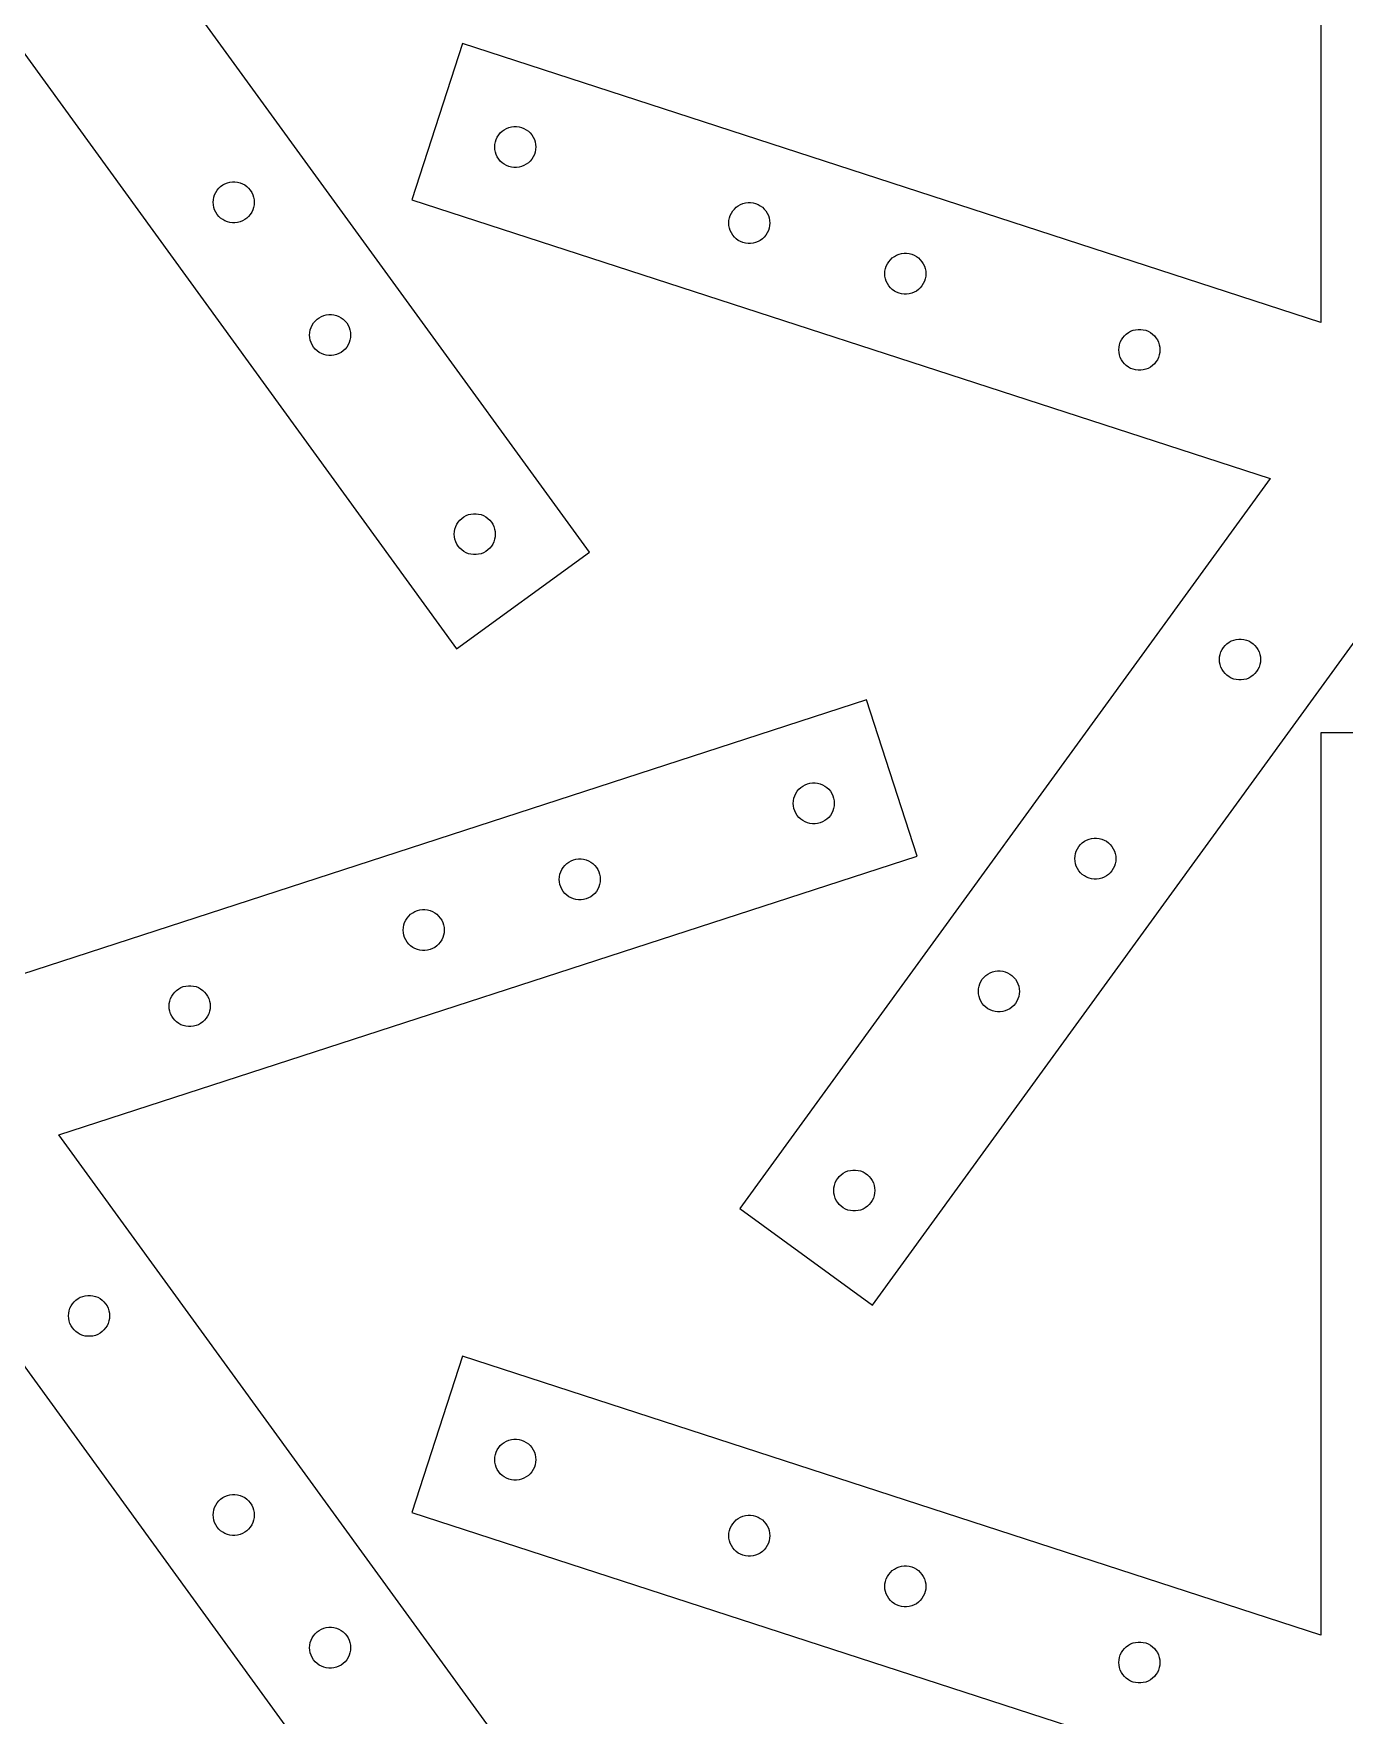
# Model space of a CAD drawing. Header units: metres. Extents: x 19 to 981, y 14 to 964.
# Drawn here: x 693.1 to 852.9, y 204 to 409 of the extents above; entities that cross this region are included whole.
import ezdxf

# ---------------------------------------------------------------- set-up
doc = ezdxf.new("R2010")
doc.units = ezdxf.units.M

msp = doc.modelspace()

# ---------------------------------------------------------------- linework, layer by layer
for p, q in [((850, 483.764), (850, 373.764)), ((760.837, 345.751), (696.18, 434.743)), ((680, 422.987), (744.656, 333.995)), ((745.384, 407.756), (739.203, 388.735)), ((850, 373.764), (745.384, 407.756)), ((749.324, 395.468), (749.383, 395.777)), ((749.383, 395.777), (749.48, 396.075)), ((749.48, 396.075), (749.613, 396.359)), ((749.613, 396.359), (749.782, 396.624)), ((749.782, 396.624), (749.982, 396.866)), ((749.982, 396.866), (750.211, 397.081)), ((750.211, 397.081), (750.465, 397.266)), ((750.465, 397.266), (750.74, 397.417)), ((750.74, 397.417), (751.032, 397.533)), ((751.032, 397.533), (751.336, 397.611)), ((751.336, 397.611), (751.647, 397.65)), ((751.647, 397.65), (751.961, 397.65)), ((751.961, 397.65), (752.273, 397.611)), ((752.273, 397.611), (752.577, 397.533)), ((752.577, 397.533), (752.869, 397.417)), ((752.869, 397.417), (753.144, 397.266)), ((753.144, 397.266), (753.398, 397.081)), ((753.398, 397.081), (753.627, 396.866)), ((753.627, 396.866), (753.827, 396.624)), ((753.827, 396.624), (753.995, 396.359)), ((753.995, 396.359), (754.129, 396.075)), ((754.129, 396.075), (754.226, 395.777)), ((754.226, 395.777), (754.284, 395.468)), ((749.304, 395.155), (749.324, 395.468)), ((749.324, 394.842), (749.304, 395.155)), ((749.383, 394.533), (749.324, 394.842)), ((749.48, 394.235), (749.383, 394.533)), ((749.613, 393.951), (749.48, 394.235)), ((749.782, 393.685), (749.613, 393.951)), ((749.982, 393.444), (749.782, 393.685)), ((753.827, 393.685), (753.627, 393.444)), ((753.995, 393.951), (753.827, 393.685)), ((754.129, 394.235), (753.995, 393.951)), ((754.226, 394.533), (754.129, 394.235)), ((754.284, 394.842), (754.226, 394.533)), ((754.284, 395.468), (754.304, 395.155)), ((754.304, 395.155), (754.284, 394.842)), ((750.211, 393.229), (749.982, 393.444)), ((750.465, 393.044), (750.211, 393.229)), ((750.74, 392.893), (750.465, 393.044)), ((751.032, 392.777), (750.74, 392.893)), ((751.336, 392.699), (751.032, 392.777)), ((751.647, 392.66), (751.336, 392.699)), ((751.961, 392.66), (751.647, 392.66)), ((752.273, 392.699), (751.961, 392.66)), ((752.577, 392.777), (752.273, 392.699)), ((752.869, 392.893), (752.577, 392.777)), ((753.144, 393.044), (752.869, 392.893)), ((753.398, 393.229), (753.144, 393.044)), ((753.627, 393.444), (753.398, 393.229)), ((715.155, 389.334), (715.289, 389.618)), ((715.289, 389.618), (715.457, 389.883)), ((715.457, 389.883), (715.657, 390.125)), ((715.657, 390.125), (715.886, 390.34)), ((715.886, 390.34), (716.14, 390.525)), ((716.14, 390.525), (716.415, 390.676)), ((716.415, 390.676), (716.707, 390.792)), ((716.707, 390.792), (717.011, 390.87)), ((717.011, 390.87), (717.322, 390.909)), ((717.322, 390.909), (717.636, 390.909)), ((717.636, 390.909), (717.948, 390.87)), ((717.948, 390.87), (718.252, 390.792)), ((718.252, 390.792), (718.544, 390.676)), ((718.544, 390.676), (718.819, 390.525)), ((718.819, 390.525), (719.073, 390.34)), ((719.073, 390.34), (719.302, 390.125)), ((719.302, 390.125), (719.502, 389.883)), ((719.502, 389.883), (719.67, 389.618)), ((719.67, 389.618), (719.804, 389.334)), ((714.979, 388.414), (714.999, 388.727)), ((714.999, 388.101), (714.979, 388.414)), ((714.999, 388.727), (715.058, 389.036)), ((715.058, 387.792), (714.999, 388.101)), ((715.058, 389.036), (715.155, 389.334)), ((715.155, 387.494), (715.058, 387.792)), ((715.289, 387.21), (715.155, 387.494)), ((719.804, 387.494), (719.67, 387.21)), ((719.804, 389.334), (719.901, 389.036)), ((719.901, 387.792), (719.804, 387.494)), ((719.901, 389.036), (719.96, 388.727)), ((719.96, 388.101), (719.901, 387.792)), ((719.96, 388.727), (719.979, 388.414)), ((719.979, 388.414), (719.96, 388.101)), ((739.203, 388.735), (843.82, 354.743)), ((778.313, 387.354), (778.513, 387.596)), ((778.513, 387.596), (778.742, 387.811)), ((778.742, 387.811), (778.996, 387.995)), ((778.996, 387.995), (779.271, 388.146)), ((779.271, 388.146), (779.563, 388.262)), ((779.563, 388.262), (779.867, 388.34)), ((779.867, 388.34), (780.179, 388.379)), ((780.179, 388.379), (780.493, 388.379)), ((780.493, 388.379), (780.804, 388.34)), ((780.804, 388.34), (781.108, 388.262)), ((781.108, 388.262), (781.4, 388.146)), ((781.4, 388.146), (781.675, 387.995)), ((781.675, 387.995), (781.929, 387.811)), ((781.929, 387.811), (782.158, 387.596)), ((782.158, 387.596), (782.358, 387.354)), ((715.457, 386.945), (715.289, 387.21)), ((715.657, 386.703), (715.457, 386.945)), ((715.886, 386.488), (715.657, 386.703)), ((716.14, 386.303), (715.886, 386.488)), ((716.415, 386.152), (716.14, 386.303)), ((716.707, 386.036), (716.415, 386.152)), ((717.011, 385.958), (716.707, 386.036)), ((717.322, 385.919), (717.011, 385.958)), ((717.636, 385.919), (717.322, 385.919)), ((717.948, 385.958), (717.636, 385.919)), ((718.252, 386.036), (717.948, 385.958)), ((718.544, 386.152), (718.252, 386.036)), ((718.819, 386.303), (718.544, 386.152)), ((719.073, 386.488), (718.819, 386.303)), ((719.302, 386.703), (719.073, 386.488)), ((719.502, 386.945), (719.302, 386.703)), ((719.67, 387.21), (719.502, 386.945)), ((777.836, 385.884), (777.856, 386.198)), ((777.856, 385.571), (777.836, 385.884)), ((777.856, 386.198), (777.914, 386.506)), ((777.914, 385.263), (777.856, 385.571)), ((777.914, 386.506), (778.011, 386.805)), ((778.011, 386.805), (778.145, 387.089)), ((778.145, 387.089), (778.313, 387.354)), ((782.358, 387.354), (782.527, 387.089)), ((782.527, 387.089), (782.66, 386.805)), ((782.66, 386.805), (782.757, 386.506)), ((782.757, 386.506), (782.816, 386.198)), ((782.816, 385.571), (782.757, 385.263)), ((782.816, 386.198), (782.836, 385.884)), ((782.836, 385.884), (782.816, 385.571)), ((778.011, 384.964), (777.914, 385.263)), ((778.145, 384.68), (778.011, 384.964)), ((778.313, 384.415), (778.145, 384.68)), ((778.513, 384.173), (778.313, 384.415)), ((778.742, 383.958), (778.513, 384.173)), ((778.996, 383.774), (778.742, 383.958)), ((779.271, 383.622), (778.996, 383.774)), ((779.563, 383.507), (779.271, 383.622)), ((779.867, 383.429), (779.563, 383.507)), ((780.179, 383.389), (779.867, 383.429)), ((780.493, 383.389), (780.179, 383.389)), ((780.804, 383.429), (780.493, 383.389)), ((781.108, 383.507), (780.804, 383.429)), ((781.4, 383.622), (781.108, 383.507)), ((781.675, 383.774), (781.4, 383.622)), ((781.929, 383.958), (781.675, 383.774)), ((782.158, 384.173), (781.929, 383.958)), ((782.358, 384.415), (782.158, 384.173)), ((782.527, 384.68), (782.358, 384.415)), ((782.66, 384.964), (782.527, 384.68)), ((782.757, 385.263), (782.66, 384.964)), ((797.334, 381.174), (797.535, 381.415)), ((797.535, 381.415), (797.763, 381.63)), ((797.763, 381.63), (798.017, 381.815)), ((798.017, 381.815), (798.293, 381.966)), ((798.293, 381.966), (798.584, 382.082)), ((798.584, 382.082), (798.889, 382.16)), ((798.889, 382.16), (799.2, 382.199)), ((799.2, 382.199), (799.514, 382.199)), ((799.514, 382.199), (799.825, 382.16)), ((799.825, 382.16), (800.13, 382.082)), ((800.13, 382.082), (800.421, 381.966)), ((800.421, 381.966), (800.697, 381.815)), ((800.697, 381.815), (800.951, 381.63)), ((800.951, 381.63), (801.179, 381.415)), ((801.179, 381.415), (801.38, 381.174)), ((796.857, 379.704), (796.877, 380.017)), ((796.877, 379.391), (796.857, 379.704)), ((796.877, 380.017), (796.936, 380.326)), ((796.936, 379.082), (796.877, 379.391)), ((796.936, 380.326), (797.033, 380.624)), ((797.033, 380.624), (797.166, 380.908)), ((797.166, 380.908), (797.334, 381.174)), ((801.38, 381.174), (801.548, 380.908)), ((801.548, 380.908), (801.681, 380.624)), ((801.681, 380.624), (801.778, 380.326)), ((801.778, 380.326), (801.837, 380.017)), ((801.837, 379.391), (801.778, 379.082)), ((801.837, 380.017), (801.857, 379.704)), ((801.857, 379.704), (801.837, 379.391)), ((797.033, 378.784), (796.936, 379.082)), ((797.166, 378.5), (797.033, 378.784)), ((797.334, 378.235), (797.166, 378.5)), ((797.535, 377.993), (797.334, 378.235)), ((797.763, 377.778), (797.535, 377.993)), ((798.017, 377.593), (797.763, 377.778)), ((798.293, 377.442), (798.017, 377.593)), ((798.584, 377.326), (798.293, 377.442)), ((798.889, 377.248), (798.584, 377.326)), ((799.2, 377.209), (798.889, 377.248)), ((799.514, 377.209), (799.2, 377.209)), ((799.825, 377.248), (799.514, 377.209)), ((800.13, 377.326), (799.825, 377.248)), ((800.421, 377.442), (800.13, 377.326)), ((800.697, 377.593), (800.421, 377.442)), ((800.951, 377.778), (800.697, 377.593)), ((801.179, 377.993), (800.951, 377.778)), ((801.38, 378.235), (801.179, 377.993)), ((801.548, 378.5), (801.38, 378.235)), ((801.681, 378.784), (801.548, 378.5)), ((801.778, 379.082), (801.681, 378.784)), ((726.814, 372.855), (726.911, 373.154)), ((726.911, 373.154), (727.044, 373.438)), ((727.044, 373.438), (727.213, 373.703)), ((727.213, 373.703), (727.413, 373.945)), ((727.413, 373.945), (727.642, 374.16)), ((727.642, 374.16), (727.896, 374.344)), ((727.896, 374.344), (728.171, 374.496)), ((728.171, 374.496), (728.463, 374.611)), ((728.463, 374.611), (728.767, 374.689)), ((728.767, 374.689), (729.078, 374.729)), ((729.078, 374.729), (729.392, 374.729)), ((729.392, 374.729), (729.704, 374.689)), ((729.704, 374.689), (730.008, 374.611)), ((730.008, 374.611), (730.3, 374.496)), ((730.3, 374.496), (730.575, 374.344)), ((730.575, 374.344), (730.829, 374.16)), ((730.829, 374.16), (731.058, 373.945)), ((731.058, 373.945), (731.258, 373.703)), ((731.258, 373.703), (731.426, 373.438)), ((731.426, 373.438), (731.56, 373.154)), ((731.56, 373.154), (731.657, 372.855)), ((726.735, 372.234), (726.755, 372.547)), ((726.755, 371.92), (726.735, 372.234)), ((726.755, 372.547), (726.814, 372.855)), ((726.814, 371.612), (726.755, 371.92)), ((726.911, 371.313), (726.814, 371.612)), ((727.044, 371.029), (726.911, 371.313)), ((727.213, 370.764), (727.044, 371.029)), ((731.426, 371.029), (731.258, 370.764)), ((731.56, 371.313), (731.426, 371.029)), ((731.657, 371.612), (731.56, 371.313)), ((731.657, 372.855), (731.715, 372.547)), ((731.715, 371.92), (731.657, 371.612)), ((731.715, 372.547), (731.735, 372.234)), ((731.735, 372.234), (731.715, 371.92)), ((825.408, 370.747), (825.467, 371.055)), ((825.467, 371.055), (825.564, 371.354)), ((825.564, 371.354), (825.698, 371.638)), ((825.698, 371.638), (825.866, 371.903)), ((825.866, 371.903), (826.066, 372.145)), ((826.066, 372.145), (826.295, 372.36)), ((826.295, 372.36), (826.549, 372.544)), ((826.549, 372.544), (826.824, 372.696)), ((826.824, 372.696), (827.116, 372.811)), ((827.116, 372.811), (827.42, 372.889)), ((827.42, 372.889), (827.732, 372.929)), ((827.732, 372.929), (828.046, 372.929)), ((828.046, 372.929), (828.357, 372.889)), ((828.357, 372.889), (828.661, 372.811)), ((828.661, 372.811), (828.953, 372.696)), ((828.953, 372.696), (829.228, 372.544)), ((829.228, 372.544), (829.482, 372.36)), ((829.482, 372.36), (829.711, 372.145)), ((829.711, 372.145), (829.911, 371.903)), ((829.911, 371.903), (830.079, 371.638)), ((830.079, 371.638), (830.213, 371.354)), ((830.213, 371.354), (830.31, 371.055)), ((830.31, 371.055), (830.369, 370.747)), ((727.413, 370.522), (727.213, 370.764)), ((727.642, 370.307), (727.413, 370.522)), ((727.896, 370.123), (727.642, 370.307)), ((728.171, 369.972), (727.896, 370.123)), ((728.463, 369.856), (728.171, 369.972)), ((728.767, 369.778), (728.463, 369.856)), ((729.078, 369.739), (728.767, 369.778)), ((729.392, 369.739), (729.078, 369.739)), ((729.704, 369.778), (729.392, 369.739)), ((730.008, 369.856), (729.704, 369.778)), ((730.3, 369.972), (730.008, 369.856)), ((730.575, 370.123), (730.3, 369.972)), ((730.829, 370.307), (730.575, 370.123)), ((731.058, 370.522), (730.829, 370.307)), ((731.258, 370.764), (731.058, 370.522)), ((825.389, 370.434), (825.408, 370.747)), ((825.408, 370.12), (825.389, 370.434)), ((825.467, 369.812), (825.408, 370.12)), ((825.564, 369.513), (825.467, 369.812)), ((825.698, 369.229), (825.564, 369.513)), ((825.866, 368.964), (825.698, 369.229)), ((830.079, 369.229), (829.911, 368.964)), ((830.213, 369.513), (830.079, 369.229)), ((830.31, 369.812), (830.213, 369.513)), ((830.369, 370.12), (830.31, 369.812)), ((830.369, 370.747), (830.389, 370.434)), ((830.389, 370.434), (830.369, 370.12)), ((826.066, 368.722), (825.866, 368.964)), ((826.295, 368.507), (826.066, 368.722)), ((826.549, 368.323), (826.295, 368.507)), ((826.824, 368.172), (826.549, 368.323)), ((827.116, 368.056), (826.824, 368.172)), ((827.42, 367.978), (827.116, 368.056)), ((827.732, 367.939), (827.42, 367.978)), ((828.046, 367.939), (827.732, 367.939)), ((828.357, 367.978), (828.046, 367.939)), ((828.661, 368.056), (828.357, 367.978)), ((828.953, 368.172), (828.661, 368.056)), ((829.228, 368.323), (828.953, 368.172)), ((829.482, 368.507), (829.228, 368.323)), ((829.711, 368.722), (829.482, 368.507)), ((829.911, 368.964), (829.711, 368.722)), ((843.82, 354.743), (779.163, 265.751)), ((744.388, 348.276), (744.447, 348.585)), ((744.447, 348.585), (744.544, 348.883)), ((744.544, 348.883), (744.678, 349.168)), ((744.678, 349.168), (744.846, 349.433)), ((744.846, 349.433), (745.046, 349.675)), ((745.046, 349.675), (745.275, 349.889)), ((745.275, 349.889), (745.529, 350.074)), ((745.529, 350.074), (745.804, 350.225)), ((745.804, 350.225), (746.096, 350.341)), ((746.096, 350.341), (746.4, 350.419)), ((746.4, 350.419), (746.712, 350.458)), ((746.712, 350.458), (747.026, 350.458)), ((747.026, 350.458), (747.337, 350.419)), ((747.337, 350.419), (747.641, 350.341)), ((747.641, 350.341), (747.933, 350.225)), ((747.933, 350.225), (748.208, 350.074)), ((748.208, 350.074), (748.462, 349.889)), ((748.462, 349.889), (748.691, 349.675)), ((748.691, 349.675), (748.891, 349.433)), ((748.891, 349.433), (749.059, 349.168)), ((749.059, 349.168), (749.193, 348.883)), ((749.193, 348.883), (749.29, 348.585)), ((749.29, 348.585), (749.349, 348.276)), ((744.369, 347.963), (744.388, 348.276)), ((744.388, 347.65), (744.369, 347.963)), ((744.447, 347.341), (744.388, 347.65)), ((744.544, 347.043), (744.447, 347.341)), ((744.678, 346.759), (744.544, 347.043)), ((744.846, 346.494), (744.678, 346.759)), ((745.046, 346.252), (744.846, 346.494)), ((748.891, 346.494), (748.691, 346.252)), ((749.059, 346.759), (748.891, 346.494)), ((749.193, 347.043), (749.059, 346.759)), ((749.29, 347.341), (749.193, 347.043)), ((749.349, 347.65), (749.29, 347.341)), ((749.349, 348.276), (749.369, 347.963)), ((749.369, 347.963), (749.349, 347.65)), ((744.656, 333.995), (760.837, 345.751)), ((745.275, 346.037), (745.046, 346.252)), ((745.529, 345.852), (745.275, 346.037)), ((745.804, 345.701), (745.529, 345.852)), ((746.096, 345.586), (745.804, 345.701)), ((746.4, 345.507), (746.096, 345.586)), ((746.712, 345.468), (746.4, 345.507)), ((747.026, 345.468), (746.712, 345.468)), ((747.337, 345.507), (747.026, 345.468)), ((747.641, 345.586), (747.337, 345.507)), ((747.933, 345.701), (747.641, 345.586)), ((748.208, 345.852), (747.933, 345.701)), ((748.462, 346.037), (748.208, 345.852)), ((748.691, 346.252), (748.462, 346.037)), ((795.344, 253.995), (860, 342.987)), ((837.963, 333.889), (838.132, 334.154)), ((838.132, 334.154), (838.332, 334.396)), ((838.332, 334.396), (838.561, 334.611)), ((838.561, 334.611), (838.815, 334.795)), ((838.815, 334.795), (839.09, 334.947)), ((839.09, 334.947), (839.382, 335.062)), ((839.382, 335.062), (839.686, 335.14)), ((839.686, 335.14), (839.997, 335.18)), ((839.997, 335.18), (840.311, 335.18)), ((840.311, 335.18), (840.623, 335.14)), ((840.623, 335.14), (840.927, 335.062)), ((840.927, 335.062), (841.219, 334.947)), ((841.219, 334.947), (841.494, 334.795)), ((841.494, 334.795), (841.748, 334.611)), ((841.748, 334.611), (841.977, 334.396)), ((841.977, 334.396), (842.177, 334.154)), ((842.177, 334.154), (842.345, 333.889)), ((837.654, 332.685), (837.674, 332.998)), ((837.674, 332.371), (837.654, 332.685)), ((837.674, 332.998), (837.733, 333.306)), ((837.733, 332.063), (837.674, 332.371)), ((837.733, 333.306), (837.83, 333.605)), ((837.83, 333.605), (837.963, 333.889)), ((842.345, 333.889), (842.479, 333.605)), ((842.479, 333.605), (842.576, 333.306)), ((842.576, 333.306), (842.634, 332.998)), ((842.634, 332.371), (842.576, 332.063)), ((842.634, 332.998), (842.654, 332.685)), ((842.654, 332.685), (842.634, 332.371)), ((837.83, 331.764), (837.733, 332.063)), ((837.963, 331.48), (837.83, 331.764)), ((838.132, 331.215), (837.963, 331.48)), ((838.332, 330.973), (838.132, 331.215)), ((838.561, 330.758), (838.332, 330.973)), ((838.815, 330.574), (838.561, 330.758)), ((839.09, 330.422), (838.815, 330.574)), ((839.382, 330.307), (839.09, 330.422)), ((839.686, 330.229), (839.382, 330.307)), ((839.997, 330.189), (839.686, 330.229)), ((840.311, 330.189), (839.997, 330.189)), ((840.623, 330.229), (840.311, 330.189)), ((840.927, 330.307), (840.623, 330.229)), ((841.219, 330.422), (840.927, 330.307)), ((841.494, 330.574), (841.219, 330.422)), ((841.748, 330.758), (841.494, 330.574)), ((841.977, 330.973), (841.748, 330.758)), ((842.177, 331.215), (841.977, 330.973)), ((842.345, 331.48), (842.177, 331.215)), ((842.479, 331.764), (842.345, 331.48)), ((842.576, 332.063), (842.479, 331.764)), ((794.616, 327.756), (690, 293.764)), ((800.797, 308.735), (794.616, 327.756)), ((870, 323.764), (850, 323.764)), ((850, 323.764), (850, 213.764)), ((785.716, 315.468), (785.774, 315.777)), ((785.774, 315.777), (785.871, 316.075)), ((785.871, 316.075), (786.005, 316.359)), ((786.005, 316.359), (786.173, 316.624)), ((786.173, 316.624), (786.373, 316.866)), ((786.373, 316.866), (786.602, 317.081)), ((786.602, 317.081), (786.856, 317.266)), ((786.856, 317.266), (787.131, 317.417)), ((787.131, 317.417), (787.423, 317.533)), ((787.423, 317.533), (787.727, 317.611)), ((787.727, 317.611), (788.039, 317.65)), ((788.039, 317.65), (788.353, 317.65)), ((788.353, 317.65), (788.664, 317.611)), ((788.664, 317.611), (788.968, 317.533)), ((788.968, 317.533), (789.26, 317.417)), ((789.26, 317.417), (789.535, 317.266)), ((789.535, 317.266), (789.789, 317.081)), ((789.789, 317.081), (790.018, 316.866)), ((790.018, 316.866), (790.218, 316.624)), ((790.218, 316.624), (790.387, 316.359)), ((790.387, 316.359), (790.52, 316.075)), ((790.52, 316.075), (790.617, 315.777)), ((790.617, 315.777), (790.676, 315.468)), ((785.696, 315.155), (785.716, 315.468)), ((785.716, 314.842), (785.696, 315.155)), ((785.774, 314.533), (785.716, 314.842)), ((785.871, 314.235), (785.774, 314.533)), ((786.005, 313.951), (785.871, 314.235)), ((786.173, 313.685), (786.005, 313.951)), ((786.373, 313.444), (786.173, 313.685)), ((790.218, 313.685), (790.018, 313.444)), ((790.387, 313.951), (790.218, 313.685)), ((790.52, 314.235), (790.387, 313.951)), ((790.617, 314.533), (790.52, 314.235)), ((790.676, 314.842), (790.617, 314.533)), ((790.676, 315.468), (790.696, 315.155)), ((790.696, 315.155), (790.676, 314.842)), ((786.602, 313.229), (786.373, 313.444)), ((786.856, 313.044), (786.602, 313.229)), ((787.131, 312.893), (786.856, 313.044)), ((787.423, 312.777), (787.131, 312.893)), ((787.727, 312.699), (787.423, 312.777)), ((788.039, 312.66), (787.727, 312.699)), ((788.353, 312.66), (788.039, 312.66)), ((788.664, 312.699), (788.353, 312.66)), ((788.968, 312.777), (788.664, 312.699)), ((789.26, 312.893), (788.968, 312.777)), ((789.535, 313.044), (789.26, 312.893)), ((789.789, 313.229), (789.535, 313.044)), ((790.018, 313.444), (789.789, 313.229)), ((820.196, 309.334), (820.33, 309.618)), ((820.33, 309.618), (820.498, 309.883)), ((820.498, 309.883), (820.698, 310.125)), ((820.698, 310.125), (820.927, 310.34)), ((820.927, 310.34), (821.181, 310.525)), ((821.181, 310.525), (821.456, 310.676)), ((821.456, 310.676), (821.748, 310.792)), ((821.748, 310.792), (822.052, 310.87)), ((822.052, 310.87), (822.364, 310.909)), ((822.364, 310.909), (822.678, 310.909)), ((822.678, 310.909), (822.989, 310.87)), ((822.989, 310.87), (823.293, 310.792)), ((823.293, 310.792), (823.585, 310.676)), ((823.585, 310.676), (823.86, 310.525)), ((823.86, 310.525), (824.114, 310.34)), ((824.114, 310.34), (824.343, 310.125)), ((824.343, 310.125), (824.543, 309.883)), ((824.543, 309.883), (824.711, 309.618)), ((824.711, 309.618), (824.845, 309.334)), ((696.18, 274.743), (800.797, 308.735)), ((757.642, 307.354), (757.842, 307.596)), ((757.842, 307.596), (758.071, 307.811)), ((758.071, 307.811), (758.325, 307.995)), ((758.325, 307.995), (758.6, 308.146)), ((758.6, 308.146), (758.892, 308.262)), ((758.892, 308.262), (759.196, 308.34)), ((759.196, 308.34), (759.507, 308.379)), ((759.507, 308.379), (759.821, 308.379)), ((759.821, 308.379), (760.133, 308.34)), ((760.133, 308.34), (760.437, 308.262)), ((760.437, 308.262), (760.729, 308.146)), ((760.729, 308.146), (761.004, 307.995)), ((761.004, 307.995), (761.258, 307.811)), ((761.258, 307.811), (761.487, 307.596)), ((761.487, 307.596), (761.687, 307.354)), ((820.021, 308.414), (820.04, 308.727)), ((820.04, 308.101), (820.021, 308.414)), ((820.04, 308.727), (820.099, 309.036)), ((820.099, 307.792), (820.04, 308.101)), ((820.099, 309.036), (820.196, 309.334)), ((820.196, 307.494), (820.099, 307.792)), ((820.33, 307.21), (820.196, 307.494)), ((824.845, 307.494), (824.711, 307.21)), ((824.845, 309.334), (824.942, 309.036)), ((824.942, 307.792), (824.845, 307.494)), ((824.942, 309.036), (825.001, 308.727)), ((825.001, 308.101), (824.942, 307.792)), ((825.001, 308.727), (825.021, 308.414)), ((825.021, 308.414), (825.001, 308.101)), ((757.164, 305.884), (757.184, 306.198)), ((757.184, 305.571), (757.164, 305.884)), ((757.184, 306.198), (757.243, 306.506)), ((757.243, 305.263), (757.184, 305.571)), ((757.243, 306.506), (757.34, 306.805)), ((757.34, 306.805), (757.473, 307.089)), ((757.473, 307.089), (757.642, 307.354)), ((761.687, 307.354), (761.855, 307.089)), ((761.855, 307.089), (761.989, 306.805)), ((761.989, 306.805), (762.086, 306.506)), ((762.086, 306.506), (762.144, 306.198)), ((762.144, 305.571), (762.086, 305.263)), ((762.144, 306.198), (762.164, 305.884)), ((762.164, 305.884), (762.144, 305.571)), ((820.498, 306.945), (820.33, 307.21)), ((820.698, 306.703), (820.498, 306.945)), ((820.927, 306.488), (820.698, 306.703)), ((821.181, 306.303), (820.927, 306.488)), ((821.456, 306.152), (821.181, 306.303)), ((821.748, 306.036), (821.456, 306.152)), ((822.052, 305.958), (821.748, 306.036)), ((822.364, 305.919), (822.052, 305.958)), ((822.678, 305.919), (822.364, 305.919)), ((822.989, 305.958), (822.678, 305.919)), ((823.293, 306.036), (822.989, 305.958)), ((823.585, 306.152), (823.293, 306.036)), ((823.86, 306.303), (823.585, 306.152)), ((824.114, 306.488), (823.86, 306.303)), ((824.343, 306.703), (824.114, 306.488)), ((824.543, 306.945), (824.343, 306.703)), ((824.711, 307.21), (824.543, 306.945)), ((757.34, 304.964), (757.243, 305.263)), ((757.473, 304.68), (757.34, 304.964)), ((757.642, 304.415), (757.473, 304.68)), ((757.842, 304.173), (757.642, 304.415)), ((758.071, 303.958), (757.842, 304.173)), ((758.325, 303.774), (758.071, 303.958)), ((758.6, 303.622), (758.325, 303.774)), ((758.892, 303.507), (758.6, 303.622)), ((759.196, 303.429), (758.892, 303.507)), ((759.507, 303.389), (759.196, 303.429)), ((759.821, 303.389), (759.507, 303.389)), ((760.133, 303.429), (759.821, 303.389)), ((760.437, 303.507), (760.133, 303.429)), ((760.729, 303.622), (760.437, 303.507)), ((761.004, 303.774), (760.729, 303.622)), ((761.258, 303.958), (761.004, 303.774)), ((761.487, 304.173), (761.258, 303.958)), ((761.687, 304.415), (761.487, 304.173)), ((761.855, 304.68), (761.687, 304.415)), ((761.989, 304.964), (761.855, 304.68)), ((762.086, 305.263), (761.989, 304.964)), ((738.62, 301.174), (738.821, 301.415)), ((738.821, 301.415), (739.049, 301.63)), ((739.049, 301.63), (739.303, 301.815)), ((739.303, 301.815), (739.579, 301.966)), ((739.579, 301.966), (739.87, 302.082)), ((739.87, 302.082), (740.175, 302.16)), ((740.175, 302.16), (740.486, 302.199)), ((740.486, 302.199), (740.8, 302.199)), ((740.8, 302.199), (741.111, 302.16)), ((741.111, 302.16), (741.416, 302.082)), ((741.416, 302.082), (741.707, 301.966)), ((741.707, 301.966), (741.983, 301.815)), ((741.983, 301.815), (742.237, 301.63)), ((742.237, 301.63), (742.465, 301.415)), ((742.465, 301.415), (742.666, 301.174)), ((738.143, 299.704), (738.163, 300.017)), ((738.163, 299.391), (738.143, 299.704)), ((738.163, 300.017), (738.222, 300.326)), ((738.222, 299.082), (738.163, 299.391)), ((738.222, 300.326), (738.319, 300.624)), ((738.319, 300.624), (738.452, 300.908)), ((738.452, 300.908), (738.62, 301.174)), ((742.666, 301.174), (742.834, 300.908)), ((742.834, 300.908), (742.967, 300.624)), ((742.967, 300.624), (743.064, 300.326)), ((743.064, 300.326), (743.123, 300.017)), ((743.123, 299.391), (743.064, 299.082)), ((743.123, 300.017), (743.143, 299.704)), ((743.143, 299.704), (743.123, 299.391)), ((738.319, 298.784), (738.222, 299.082)), ((738.452, 298.5), (738.319, 298.784)), ((738.62, 298.235), (738.452, 298.5)), ((738.821, 297.993), (738.62, 298.235)), ((739.049, 297.778), (738.821, 297.993)), ((739.303, 297.593), (739.049, 297.778)), ((739.579, 297.442), (739.303, 297.593)), ((739.87, 297.326), (739.579, 297.442)), ((740.175, 297.248), (739.87, 297.326)), ((740.486, 297.209), (740.175, 297.248)), ((741.111, 297.248), (740.8, 297.209)), ((741.416, 297.326), (741.111, 297.248)), ((741.707, 297.442), (741.416, 297.326)), ((741.983, 297.593), (741.707, 297.442)), ((742.237, 297.778), (741.983, 297.593)), ((742.465, 297.993), (742.237, 297.778)), ((742.666, 298.235), (742.465, 297.993)), ((742.834, 298.5), (742.666, 298.235)), ((742.967, 298.784), (742.834, 298.5)), ((743.064, 299.082), (742.967, 298.784)), ((740.8, 297.209), (740.486, 297.209)), ((808.343, 292.855), (808.44, 293.154)), ((808.44, 293.154), (808.574, 293.438)), ((808.574, 293.438), (808.742, 293.703)), ((808.742, 293.703), (808.942, 293.945)), ((808.942, 293.945), (809.171, 294.16)), ((809.171, 294.16), (809.425, 294.344)), ((809.425, 294.344), (809.7, 294.496)), ((809.7, 294.496), (809.992, 294.611)), ((809.992, 294.611), (810.296, 294.689)), ((810.296, 294.689), (810.608, 294.729)), ((810.608, 294.729), (810.922, 294.729)), ((810.922, 294.729), (811.233, 294.689)), ((811.233, 294.689), (811.537, 294.611)), ((811.537, 294.611), (811.829, 294.496)), ((811.829, 294.496), (812.104, 294.344)), ((812.104, 294.344), (812.358, 294.16)), ((812.358, 294.16), (812.587, 293.945)), ((812.587, 293.945), (812.787, 293.703)), ((812.787, 293.703), (812.956, 293.438)), ((812.956, 293.438), (813.089, 293.154)), ((813.089, 293.154), (813.186, 292.855)), ((709.69, 291.055), (709.787, 291.354)), ((709.787, 291.354), (709.921, 291.638)), ((709.921, 291.638), (710.089, 291.903)), ((710.089, 291.903), (710.289, 292.145)), ((710.289, 292.145), (710.518, 292.36)), ((710.518, 292.36), (710.772, 292.544)), ((710.772, 292.544), (711.047, 292.696)), ((711.047, 292.696), (711.339, 292.811)), ((711.339, 292.811), (711.643, 292.889)), ((711.643, 292.889), (711.954, 292.929)), ((711.954, 292.929), (712.268, 292.929)), ((712.268, 292.929), (712.58, 292.889)), ((712.58, 292.889), (712.884, 292.811)), ((712.884, 292.811), (713.176, 292.696)), ((713.176, 292.696), (713.451, 292.544)), ((713.451, 292.544), (713.705, 292.36)), ((713.705, 292.36), (713.934, 292.145)), ((713.934, 292.145), (714.134, 291.903)), ((714.134, 291.903), (714.302, 291.638)), ((714.302, 291.638), (714.436, 291.354)), ((714.436, 291.354), (714.533, 291.055)), ((808.265, 292.234), (808.285, 292.547)), ((808.285, 291.92), (808.265, 292.234)), ((808.285, 292.547), (808.343, 292.855)), ((808.343, 291.612), (808.285, 291.92)), ((808.44, 291.313), (808.343, 291.612)), ((808.574, 291.029), (808.44, 291.313)), ((813.089, 291.313), (812.956, 291.029)), ((813.186, 291.612), (813.089, 291.313)), ((813.186, 292.855), (813.245, 292.547)), ((813.245, 291.92), (813.186, 291.612)), ((813.245, 292.547), (813.265, 292.234)), ((813.265, 292.234), (813.245, 291.92)), ((709.611, 290.434), (709.631, 290.747)), ((709.631, 290.12), (709.611, 290.434)), ((709.631, 290.747), (709.69, 291.055)), ((709.69, 289.812), (709.631, 290.12)), ((709.787, 289.513), (709.69, 289.812)), ((709.921, 289.229), (709.787, 289.513)), ((710.089, 288.964), (709.921, 289.229)), ((714.302, 289.229), (714.134, 288.964)), ((714.436, 289.513), (714.302, 289.229)), ((714.533, 289.812), (714.436, 289.513)), ((714.533, 291.055), (714.592, 290.747)), ((714.592, 290.12), (714.533, 289.812)), ((714.592, 290.747), (714.611, 290.434)), ((714.611, 290.434), (714.592, 290.12)), ((808.742, 290.764), (808.574, 291.029)), ((808.942, 290.522), (808.742, 290.764)), ((809.171, 290.307), (808.942, 290.522)), ((809.425, 290.123), (809.171, 290.307)), ((809.7, 289.972), (809.425, 290.123)), ((809.992, 289.856), (809.7, 289.972)), ((810.296, 289.778), (809.992, 289.856)), ((810.608, 289.739), (810.296, 289.778)), ((810.922, 289.739), (810.608, 289.739)), ((811.233, 289.778), (810.922, 289.739)), ((811.537, 289.856), (811.233, 289.778)), ((811.829, 289.972), (811.537, 289.856)), ((812.104, 290.123), (811.829, 289.972)), ((812.358, 290.307), (812.104, 290.123)), ((812.587, 290.522), (812.358, 290.307)), ((812.787, 290.764), (812.587, 290.522)), ((812.956, 291.029), (812.787, 290.764)), ((710.289, 288.722), (710.089, 288.964)), ((710.518, 288.507), (710.289, 288.722)), ((710.772, 288.323), (710.518, 288.507)), ((711.047, 288.172), (710.772, 288.323)), ((711.339, 288.056), (711.047, 288.172)), ((711.643, 287.978), (711.339, 288.056)), ((711.954, 287.939), (711.643, 287.978)), ((712.268, 287.939), (711.954, 287.939)), ((712.58, 287.978), (712.268, 287.939)), ((712.884, 288.056), (712.58, 287.978)), ((713.176, 288.172), (712.884, 288.056)), ((713.451, 288.323), (713.176, 288.172)), ((713.705, 288.507), (713.451, 288.323)), ((713.934, 288.722), (713.705, 288.507)), ((714.134, 288.964), (713.934, 288.722)), ((760.837, 185.751), (696.18, 274.743)), ((790.651, 268.276), (790.71, 268.585)), ((790.71, 268.585), (790.807, 268.883)), ((790.807, 268.883), (790.941, 269.168)), ((790.941, 269.168), (791.109, 269.433)), ((791.109, 269.433), (791.309, 269.675)), ((791.309, 269.675), (791.538, 269.889)), ((791.538, 269.889), (791.792, 270.074)), ((791.792, 270.074), (792.067, 270.225)), ((792.067, 270.225), (792.359, 270.341)), ((792.359, 270.341), (792.663, 270.419)), ((792.663, 270.419), (792.974, 270.458)), ((792.974, 270.458), (793.288, 270.458)), ((793.288, 270.458), (793.6, 270.419)), ((793.6, 270.419), (793.904, 270.341)), ((793.904, 270.341), (794.196, 270.225)), ((794.196, 270.225), (794.471, 270.074)), ((794.471, 270.074), (794.725, 269.889)), ((794.725, 269.889), (794.954, 269.675)), ((794.954, 269.675), (795.154, 269.433)), ((795.154, 269.433), (795.322, 269.168)), ((795.322, 269.168), (795.456, 268.883)), ((795.456, 268.883), (795.553, 268.585)), ((795.553, 268.585), (795.612, 268.276)), ((790.631, 267.963), (790.651, 268.276)), ((790.651, 267.65), (790.631, 267.963)), ((790.71, 267.341), (790.651, 267.65)), ((790.807, 267.043), (790.71, 267.341)), ((790.941, 266.759), (790.807, 267.043)), ((791.109, 266.494), (790.941, 266.759)), ((791.309, 266.252), (791.109, 266.494)), ((795.154, 266.494), (794.954, 266.252)), ((795.322, 266.759), (795.154, 266.494)), ((795.456, 267.043), (795.322, 266.759)), ((795.553, 267.341), (795.456, 267.043)), ((795.612, 267.65), (795.553, 267.341)), ((795.612, 268.276), (795.631, 267.963)), ((795.631, 267.963), (795.612, 267.65)), ((779.163, 265.751), (795.344, 253.995)), ((791.538, 266.037), (791.309, 266.252)), ((791.792, 265.852), (791.538, 266.037)), ((792.067, 265.701), (791.792, 265.852)), ((792.359, 265.586), (792.067, 265.701)), ((792.663, 265.507), (792.359, 265.586)), ((792.974, 265.468), (792.663, 265.507)), ((793.288, 265.468), (792.974, 265.468)), ((793.6, 265.507), (793.288, 265.468)), ((793.904, 265.586), (793.6, 265.507)), ((794.196, 265.701), (793.904, 265.586)), ((794.471, 265.852), (794.196, 265.701)), ((794.725, 266.037), (794.471, 265.852)), ((794.954, 266.252), (794.725, 266.037)), ((680, 262.987), (744.656, 173.995)), ((697.823, 254.154), (698.023, 254.396)), ((698.023, 254.396), (698.252, 254.611)), ((698.252, 254.611), (698.506, 254.795)), ((698.506, 254.795), (698.781, 254.947)), ((698.781, 254.947), (699.073, 255.062)), ((699.073, 255.062), (699.377, 255.14)), ((699.377, 255.14), (699.689, 255.18)), ((699.689, 255.18), (700.003, 255.18)), ((700.003, 255.18), (700.314, 255.14)), ((700.314, 255.14), (700.618, 255.062)), ((700.618, 255.062), (700.91, 254.947)), ((700.91, 254.947), (701.185, 254.795)), ((701.185, 254.795), (701.439, 254.611)), ((701.439, 254.611), (701.668, 254.396)), ((701.668, 254.396), (701.868, 254.154)), ((697.346, 252.685), (697.366, 252.998)), ((697.366, 252.371), (697.346, 252.685)), ((697.366, 252.998), (697.424, 253.306)), ((697.424, 252.063), (697.366, 252.371)), ((697.424, 253.306), (697.521, 253.605)), ((697.521, 253.605), (697.655, 253.889)), ((697.655, 253.889), (697.823, 254.154)), ((701.868, 254.154), (702.037, 253.889)), ((702.037, 253.889), (702.17, 253.605)), ((702.17, 253.605), (702.267, 253.306)), ((702.267, 253.306), (702.326, 252.998)), ((702.326, 252.371), (702.267, 252.063)), ((702.326, 252.998), (702.346, 252.685)), ((702.346, 252.685), (702.326, 252.371)), ((697.521, 251.764), (697.424, 252.063)), ((697.655, 251.48), (697.521, 251.764)), ((697.823, 251.215), (697.655, 251.48)), ((698.023, 250.973), (697.823, 251.215)), ((698.252, 250.758), (698.023, 250.973)), ((698.506, 250.574), (698.252, 250.758)), ((698.781, 250.422), (698.506, 250.574)), ((699.073, 250.307), (698.781, 250.422)), ((699.377, 250.229), (699.073, 250.307)), ((699.689, 250.189), (699.377, 250.229)), ((700.003, 250.189), (699.689, 250.189)), ((700.314, 250.229), (700.003, 250.189)), ((700.618, 250.307), (700.314, 250.229)), ((700.91, 250.422), (700.618, 250.307)), ((701.185, 250.574), (700.91, 250.422)), ((701.439, 250.758), (701.185, 250.574)), ((701.668, 250.973), (701.439, 250.758)), ((701.868, 251.215), (701.668, 250.973)), ((702.037, 251.48), (701.868, 251.215)), ((702.17, 251.764), (702.037, 251.48)), ((702.267, 252.063), (702.17, 251.764)), ((745.384, 247.756), (739.203, 228.735)), ((850, 213.764), (745.384, 247.756)), ((749.324, 235.468), (749.383, 235.777)), ((749.383, 235.777), (749.48, 236.075)), ((749.48, 236.075), (749.613, 236.359)), ((749.613, 236.359), (749.782, 236.624)), ((749.782, 236.624), (749.982, 236.866)), ((749.982, 236.866), (750.211, 237.081)), ((750.211, 237.081), (750.465, 237.266)), ((750.465, 237.266), (750.74, 237.417)), ((750.74, 237.417), (751.032, 237.533)), ((751.032, 237.533), (751.336, 237.611)), ((751.336, 237.611), (751.647, 237.65)), ((751.647, 237.65), (751.961, 237.65)), ((751.961, 237.65), (752.273, 237.611)), ((752.273, 237.611), (752.577, 237.533)), ((752.577, 237.533), (752.869, 237.417)), ((752.869, 237.417), (753.144, 237.266)), ((753.144, 237.266), (753.398, 237.081)), ((753.398, 237.081), (753.627, 236.866)), ((753.627, 236.866), (753.827, 236.624)), ((753.827, 236.624), (753.995, 236.359)), ((753.995, 236.359), (754.129, 236.075)), ((754.129, 236.075), (754.226, 235.777)), ((754.226, 235.777), (754.284, 235.468)), ((749.304, 235.155), (749.324, 235.468)), ((749.324, 234.842), (749.304, 235.155)), ((749.383, 234.533), (749.324, 234.842)), ((749.48, 234.235), (749.383, 234.533)), ((749.613, 233.951), (749.48, 234.235)), ((749.782, 233.685), (749.613, 233.951)), ((749.982, 233.444), (749.782, 233.685)), ((753.827, 233.685), (753.627, 233.444)), ((753.995, 233.951), (753.827, 233.685)), ((754.129, 234.235), (753.995, 233.951)), ((754.226, 234.533), (754.129, 234.235)), ((754.284, 234.842), (754.226, 234.533)), ((754.284, 235.468), (754.304, 235.155)), ((754.304, 235.155), (754.284, 234.842)), ((750.211, 233.229), (749.982, 233.444)), ((750.465, 233.044), (750.211, 233.229)), ((750.74, 232.893), (750.465, 233.044)), ((751.032, 232.777), (750.74, 232.893)), ((751.336, 232.699), (751.032, 232.777)), ((751.647, 232.66), (751.336, 232.699)), ((751.961, 232.66), (751.647, 232.66)), ((752.273, 232.699), (751.961, 232.66)), ((752.577, 232.777), (752.273, 232.699)), ((752.869, 232.893), (752.577, 232.777)), ((753.144, 233.044), (752.869, 232.893)), ((753.398, 233.229), (753.144, 233.044)), ((753.627, 233.444), (753.398, 233.229)), ((715.155, 229.334), (715.289, 229.618)), ((715.289, 229.618), (715.457, 229.883)), ((715.457, 229.883), (715.657, 230.125)), ((715.657, 230.125), (715.886, 230.34)), ((715.886, 230.34), (716.14, 230.525)), ((716.14, 230.525), (716.415, 230.676)), ((716.415, 230.676), (716.707, 230.792)), ((716.707, 230.792), (717.011, 230.87)), ((717.011, 230.87), (717.322, 230.909)), ((717.322, 230.909), (717.636, 230.909)), ((717.636, 230.909), (717.948, 230.87)), ((717.948, 230.87), (718.252, 230.792)), ((718.252, 230.792), (718.544, 230.676)), ((718.544, 230.676), (718.819, 230.525)), ((718.819, 230.525), (719.073, 230.34)), ((719.073, 230.34), (719.302, 230.125)), ((719.302, 230.125), (719.502, 229.883)), ((719.502, 229.883), (719.67, 229.618)), ((719.67, 229.618), (719.804, 229.334)), ((714.979, 228.414), (714.999, 228.727)), ((714.999, 228.101), (714.979, 228.414)), ((714.999, 228.727), (715.058, 229.036)), ((715.058, 227.792), (714.999, 228.101)), ((715.058, 229.036), (715.155, 229.334)), ((715.155, 227.494), (715.058, 227.792)), ((719.804, 229.334), (719.901, 229.036)), ((719.901, 227.792), (719.804, 227.494)), ((719.901, 229.036), (719.96, 228.727)), ((719.96, 228.101), (719.901, 227.792)), ((719.96, 228.727), (719.979, 228.414)), ((719.979, 228.414), (719.96, 228.101)), ((739.203, 228.735), (843.82, 194.743)), ((778.313, 227.354), (778.513, 227.596)), ((778.513, 227.596), (778.742, 227.811)), ((778.742, 227.811), (778.996, 227.995)), ((778.996, 227.995), (779.271, 228.146)), ((779.271, 228.146), (779.563, 228.262)), ((779.563, 228.262), (779.867, 228.34)), ((779.867, 228.34), (780.179, 228.379)), ((780.179, 228.379), (780.493, 228.379)), ((780.493, 228.379), (780.804, 228.34)), ((780.804, 228.34), (781.108, 228.262)), ((781.108, 228.262), (781.4, 228.146)), ((781.4, 228.146), (781.675, 227.995)), ((781.675, 227.995), (781.929, 227.811)), ((781.929, 227.811), (782.158, 227.596)), ((782.158, 227.596), (782.358, 227.354)), ((715.289, 227.21), (715.155, 227.494)), ((715.457, 226.945), (715.289, 227.21)), ((715.657, 226.703), (715.457, 226.945)), ((715.886, 226.488), (715.657, 226.703)), ((716.14, 226.303), (715.886, 226.488)), ((716.415, 226.152), (716.14, 226.303)), ((716.707, 226.036), (716.415, 226.152)), ((717.011, 225.958), (716.707, 226.036)), ((717.322, 225.919), (717.011, 225.958)), ((717.636, 225.919), (717.322, 225.919)), ((717.948, 225.958), (717.636, 225.919)), ((718.252, 226.036), (717.948, 225.958)), ((718.544, 226.152), (718.252, 226.036)), ((718.819, 226.303), (718.544, 226.152)), ((719.073, 226.488), (718.819, 226.303)), ((719.302, 226.703), (719.073, 226.488)), ((719.502, 226.945), (719.302, 226.703)), ((719.67, 227.21), (719.502, 226.945)), ((719.804, 227.494), (719.67, 227.21)), ((777.836, 225.884), (777.856, 226.198)), ((777.856, 225.571), (777.836, 225.884)), ((777.856, 226.198), (777.914, 226.506)), ((777.914, 225.263), (777.856, 225.571)), ((777.914, 226.506), (778.011, 226.805)), ((778.011, 226.805), (778.145, 227.089)), ((778.145, 227.089), (778.313, 227.354)), ((782.358, 227.354), (782.527, 227.089)), ((782.527, 227.089), (782.66, 226.805)), ((782.66, 226.805), (782.757, 226.506)), ((782.757, 226.506), (782.816, 226.198)), ((782.816, 225.571), (782.757, 225.263)), ((782.816, 226.198), (782.836, 225.884)), ((782.836, 225.884), (782.816, 225.571)), ((778.011, 224.964), (777.914, 225.263)), ((778.145, 224.68), (778.011, 224.964)), ((778.313, 224.415), (778.145, 224.68)), ((778.513, 224.173), (778.313, 224.415)), ((778.742, 223.958), (778.513, 224.173)), ((778.996, 223.774), (778.742, 223.958)), ((779.271, 223.622), (778.996, 223.774)), ((779.563, 223.507), (779.271, 223.622)), ((779.867, 223.429), (779.563, 223.507)), ((781.108, 223.507), (780.804, 223.429)), ((781.4, 223.622), (781.108, 223.507)), ((781.675, 223.774), (781.4, 223.622)), ((781.929, 223.958), (781.675, 223.774)), ((782.158, 224.173), (781.929, 223.958)), ((782.358, 224.415), (782.158, 224.173)), ((782.527, 224.68), (782.358, 224.415)), ((782.66, 224.964), (782.527, 224.68)), ((782.757, 225.263), (782.66, 224.964)), ((780.179, 223.389), (779.867, 223.429)), ((780.493, 223.389), (780.179, 223.389)), ((780.804, 223.429), (780.493, 223.389)), ((797.334, 221.174), (797.535, 221.415)), ((797.535, 221.415), (797.763, 221.63)), ((797.763, 221.63), (798.017, 221.815)), ((798.017, 221.815), (798.293, 221.966)), ((798.293, 221.966), (798.584, 222.082)), ((798.584, 222.082), (798.889, 222.16)), ((798.889, 222.16), (799.2, 222.199)), ((799.2, 222.199), (799.514, 222.199)), ((799.514, 222.199), (799.825, 222.16)), ((799.825, 222.16), (800.13, 222.082)), ((800.13, 222.082), (800.421, 221.966)), ((800.421, 221.966), (800.697, 221.815)), ((800.697, 221.815), (800.951, 221.63)), ((800.951, 221.63), (801.179, 221.415)), ((801.179, 221.415), (801.38, 221.174)), ((796.857, 219.704), (796.877, 220.017)), ((796.877, 219.391), (796.857, 219.704)), ((796.877, 220.017), (796.936, 220.326)), ((796.936, 219.082), (796.877, 219.391)), ((796.936, 220.326), (797.033, 220.624)), ((797.033, 220.624), (797.166, 220.908)), ((797.166, 220.908), (797.334, 221.174)), ((801.38, 221.174), (801.548, 220.908)), ((801.548, 220.908), (801.681, 220.624)), ((801.681, 220.624), (801.778, 220.326)), ((801.778, 220.326), (801.837, 220.017)), ((801.837, 219.391), (801.778, 219.082)), ((801.837, 220.017), (801.857, 219.704)), ((801.857, 219.704), (801.837, 219.391)), ((797.033, 218.784), (796.936, 219.082)), ((797.166, 218.5), (797.033, 218.784)), ((797.334, 218.235), (797.166, 218.5)), ((797.535, 217.993), (797.334, 218.235)), ((797.763, 217.778), (797.535, 217.993)), ((798.017, 217.593), (797.763, 217.778)), ((798.293, 217.442), (798.017, 217.593)), ((798.584, 217.326), (798.293, 217.442)), ((798.889, 217.248), (798.584, 217.326)), ((800.13, 217.326), (799.825, 217.248)), ((800.421, 217.442), (800.13, 217.326)), ((800.697, 217.593), (800.421, 217.442)), ((800.951, 217.778), (800.697, 217.593)), ((801.179, 217.993), (800.951, 217.778)), ((801.38, 218.235), (801.179, 217.993)), ((801.548, 218.5), (801.38, 218.235)), ((801.681, 218.784), (801.548, 218.5)), ((801.778, 219.082), (801.681, 218.784)), ((799.2, 217.209), (798.889, 217.248)), ((799.514, 217.209), (799.2, 217.209)), ((799.825, 217.248), (799.514, 217.209)), ((726.911, 213.154), (727.044, 213.438)), ((727.044, 213.438), (727.213, 213.703)), ((727.213, 213.703), (727.413, 213.945)), ((727.413, 213.945), (727.642, 214.16)), ((727.642, 214.16), (727.896, 214.344)), ((727.896, 214.344), (728.171, 214.496)), ((728.171, 214.496), (728.463, 214.611)), ((728.463, 214.611), (728.767, 214.689)), ((728.767, 214.689), (729.078, 214.729)), ((729.078, 214.729), (729.392, 214.729)), ((729.392, 214.729), (729.704, 214.689)), ((729.704, 214.689), (730.008, 214.611)), ((730.008, 214.611), (730.3, 214.496)), ((730.3, 214.496), (730.575, 214.344)), ((730.575, 214.344), (730.829, 214.16)), ((730.829, 214.16), (731.058, 213.945)), ((731.058, 213.945), (731.258, 213.703)), ((731.258, 213.703), (731.426, 213.438)), ((731.426, 213.438), (731.56, 213.154)), ((726.735, 212.234), (726.755, 212.547)), ((726.755, 211.92), (726.735, 212.234)), ((726.755, 212.547), (726.814, 212.855)), ((726.814, 211.612), (726.755, 211.92)), ((726.814, 212.855), (726.911, 213.154)), ((726.911, 211.313), (726.814, 211.612)), ((727.044, 211.029), (726.911, 211.313)), ((731.56, 211.313), (731.426, 211.029)), ((731.56, 213.154), (731.657, 212.855)), ((731.657, 211.612), (731.56, 211.313)), ((731.657, 212.855), (731.715, 212.547)), ((731.715, 211.92), (731.657, 211.612)), ((731.715, 212.547), (731.735, 212.234)), ((731.735, 212.234), (731.715, 211.92)), ((825.467, 211.055), (825.564, 211.354)), ((825.564, 211.354), (825.698, 211.638)), ((825.698, 211.638), (825.866, 211.903)), ((825.866, 211.903), (826.066, 212.145)), ((826.066, 212.145), (826.295, 212.36)), ((826.295, 212.36), (826.549, 212.544)), ((826.549, 212.544), (826.824, 212.696)), ((826.824, 212.696), (827.116, 212.811)), ((827.116, 212.811), (827.42, 212.889)), ((827.42, 212.889), (827.732, 212.929)), ((827.732, 212.929), (828.046, 212.929)), ((828.046, 212.929), (828.357, 212.889)), ((828.357, 212.889), (828.661, 212.811)), ((828.661, 212.811), (828.953, 212.696)), ((828.953, 212.696), (829.228, 212.544)), ((829.228, 212.544), (829.482, 212.36)), ((829.482, 212.36), (829.711, 212.145)), ((829.711, 212.145), (829.911, 211.903)), ((829.911, 211.903), (830.079, 211.638)), ((830.079, 211.638), (830.213, 211.354)), ((830.213, 211.354), (830.31, 211.055)), ((727.213, 210.764), (727.044, 211.029)), ((727.413, 210.522), (727.213, 210.764)), ((727.642, 210.307), (727.413, 210.522)), ((727.896, 210.123), (727.642, 210.307)), ((728.171, 209.972), (727.896, 210.123)), ((728.463, 209.856), (728.171, 209.972)), ((728.767, 209.778), (728.463, 209.856)), ((729.078, 209.739), (728.767, 209.778)), ((729.392, 209.739), (729.078, 209.739)), ((729.704, 209.778), (729.392, 209.739)), ((730.008, 209.856), (729.704, 209.778)), ((730.3, 209.972), (730.008, 209.856)), ((730.575, 210.123), (730.3, 209.972)), ((730.829, 210.307), (730.575, 210.123)), ((731.058, 210.522), (730.829, 210.307)), ((731.258, 210.764), (731.058, 210.522)), ((731.426, 211.029), (731.258, 210.764)), ((825.389, 210.434), (825.408, 210.747)), ((825.408, 210.12), (825.389, 210.434)), ((825.408, 210.747), (825.467, 211.055)), ((825.467, 209.812), (825.408, 210.12)), ((825.564, 209.513), (825.467, 209.812)), ((825.698, 209.229), (825.564, 209.513)), ((825.866, 208.964), (825.698, 209.229)), ((830.079, 209.229), (829.911, 208.964)), ((830.213, 209.513), (830.079, 209.229)), ((830.31, 209.812), (830.213, 209.513)), ((830.31, 211.055), (830.369, 210.747)), ((830.369, 210.12), (830.31, 209.812)), ((830.369, 210.747), (830.389, 210.434)), ((830.389, 210.434), (830.369, 210.12)), ((826.066, 208.722), (825.866, 208.964)), ((826.295, 208.507), (826.066, 208.722)), ((826.549, 208.323), (826.295, 208.507)), ((826.824, 208.172), (826.549, 208.323)), ((827.116, 208.056), (826.824, 208.172)), ((827.42, 207.978), (827.116, 208.056)), ((827.732, 207.939), (827.42, 207.978)), ((828.046, 207.939), (827.732, 207.939)), ((828.357, 207.978), (828.046, 207.939)), ((828.661, 208.056), (828.357, 207.978)), ((828.953, 208.172), (828.661, 208.056)), ((829.228, 208.323), (828.953, 208.172)), ((829.482, 208.507), (829.228, 208.323)), ((829.711, 208.722), (829.482, 208.507)), ((829.911, 208.964), (829.711, 208.722))]:
    msp.add_line(p, q)

doc.saveas('drawing.dxf')
